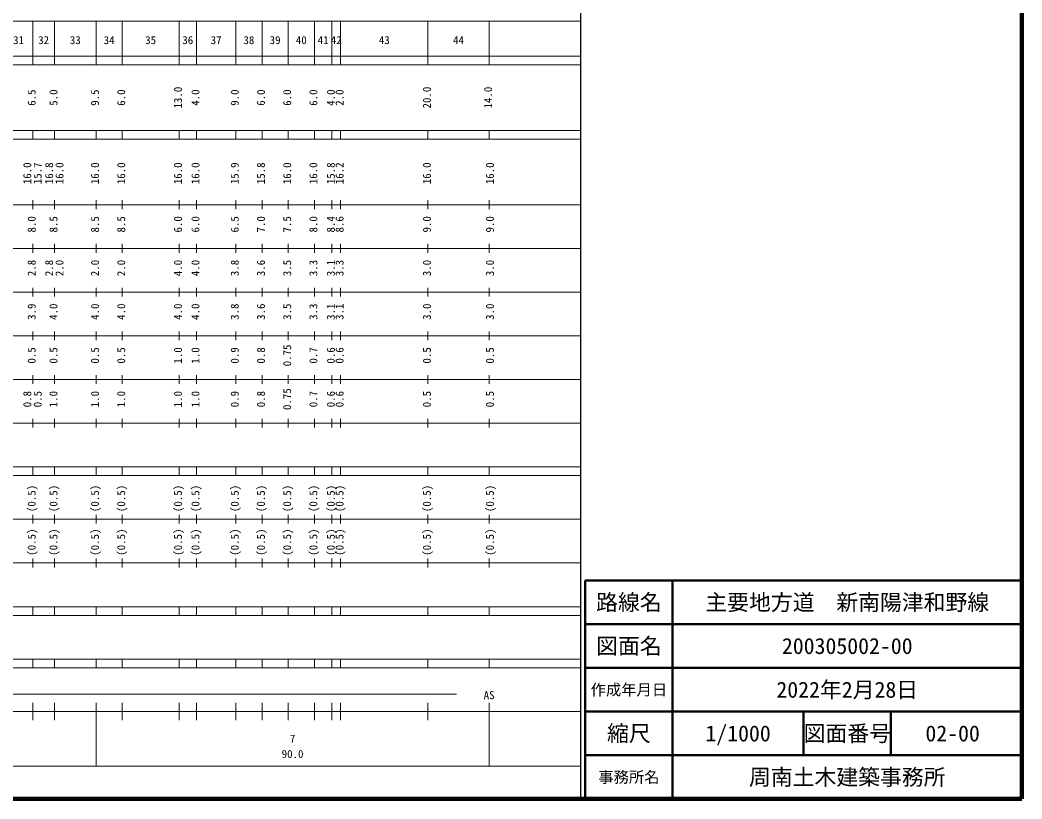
# Model space of a CAD drawing. Units: millimetres, scale not verified. Extents: x 40000 to 212862254, y 20000 to 40005403.
# Drawn here: x 450597 to 680000, y 20000 to 198249 of the extents above; entities that cross this region are included whole.
import ezdxf
from ezdxf.enums import TextEntityAlignment as Align

# ---------------------------------------------------------------- set-up
doc = ezdxf.new("R2010")
doc.units = ezdxf.units.MM
doc.header["$LTSCALE"] = 1000
for name, color, linetype, lineweight in [('M-TTL', 2, 'Continuous', 140), ('M-TTL-BAND', 7, 'Continuous', 13), ('M-TTL-FRAM', 2, 'Continuous', 50), ('M-TTL-LINE', 7, 'Continuous', 50), ('M-TTL-TXT', 7, 'Continuous', 13)]:
    doc.layers.add(name, color=color, linetype=linetype, lineweight=lineweight)
doc.styles.add('ＭＳ ゴシック', font='')
doc.styles.get('ＭＳ ゴシック').set_extended_font_data('MS Gothic')

msp = doc.modelspace()

# ---------------------------------------------------------------- linework, layer by layer
at = {"layer": 'M-TTL'}
for p, q in [((680000, 20000), (680000, 380000)), ((40000, 20000), (680000, 20000))]:
    msp.add_line(p, q, dxfattribs=at)
at = {"layer": 'M-TTL-BAND', "lineweight": 25}
msp.add_line((579000, 20000), (579000, 370000), dxfattribs=at)
at = {"layer": 'M-TTL-BAND'}
for p, q in [((68000, 198000), (579000, 198000)), ((453500, 188000), (453500, 198000)), ((458500, 188000), (458500, 198000)), ((468000, 188000), (468000, 198000)), ((474000, 188000), (474000, 198000)), ((487000, 188000), (487000, 198000)), ((491000, 188000), (491000, 198000)), ((500000, 188000), (500000, 198000)), ((506000, 188000), (506000, 198000)), ((512000, 188000), (512000, 198000)), ((518000, 188000), (518000, 198000)), ((522000, 188000), (522000, 198000)), ((524000, 188000), (524000, 198000)), ((544000, 188000), (544000, 198000)), ((558000, 188000), (558000, 198000)), ((558000, 188000), (558000, 198000)), ((558000, 188000), (558000, 198000)), ((558000, 188000), (558000, 198000)), ((558000, 188000), (558000, 198000)), ((558000, 188000), (558000, 198000)), ((558000, 188000), (558000, 198000)), ((558000, 188000), (558000, 198000)), ((558000, 188000), (558000, 198000)), ((40000, 190000), (579000, 190000)), ((40000, 188000), (579000, 188000)), ((40000, 173000), (579000, 173000)), ((453500, 171000), (453500, 173000)), ((458500, 171000), (458500, 173000)), ((468000, 171000), (468000, 173000)), ((474000, 171000), (474000, 173000)), ((487000, 171000), (487000, 173000)), ((491000, 171000), (491000, 173000)), ((500000, 171000), (500000, 173000)), ((506000, 171000), (506000, 173000)), ((512000, 171000), (512000, 173000)), ((518000, 171000), (518000, 173000)), ((522000, 171000), (522000, 173000)), ((524000, 171000), (524000, 173000)), ((544000, 171000), (544000, 173000)), ((558000, 171000), (558000, 173000)), ((558000, 171000), (558000, 173000)), ((558000, 171000), (558000, 173000)), ((558000, 171000), (558000, 173000)), ((558000, 171000), (558000, 173000)), ((558000, 171000), (558000, 173000)), ((558000, 171000), (558000, 173000)), ((558000, 171000), (558000, 173000)), ((558000, 171000), (558000, 173000)), ((40000, 171000), (579000, 171000)), ((40000, 156000), (579000, 156000)), ((453500, 155000), (453500, 157000)), ((458500, 155000), (458500, 157000)), ((468000, 155000), (468000, 157000)), ((474000, 155000), (474000, 157000)), ((487000, 155000), (487000, 157000)), ((491000, 155000), (491000, 157000)), ((500000, 155000), (500000, 157000)), ((506000, 155000), (506000, 157000)), ((512000, 155000), (512000, 157000)), ((518000, 155000), (518000, 157000)), ((522000, 155000), (522000, 157000)), ((524000, 155000), (524000, 157000)), ((544000, 155000), (544000, 157000)), ((558000, 155000), (558000, 157000)), ((558000, 155000), (558000, 157000)), ((558000, 155000), (558000, 157000)), ((558000, 155000), (558000, 157000)), ((558000, 155000), (558000, 157000)), ((558000, 155000), (558000, 157000)), ((558000, 155000), (558000, 157000)), ((558000, 155000), (558000, 157000)), ((558000, 155000), (558000, 157000)), ((453500, 145000), (453500, 147000)), ((458500, 145000), (458500, 147000)), ((468000, 145000), (468000, 147000)), ((474000, 145000), (474000, 147000)), ((487000, 145000), (487000, 147000)), ((491000, 145000), (491000, 147000)), ((500000, 145000), (500000, 147000)), ((506000, 145000), (506000, 147000)), ((512000, 145000), (512000, 147000)), ((518000, 145000), (518000, 147000)), ((522000, 145000), (522000, 147000)), ((524000, 145000), (524000, 147000)), ((544000, 145000), (544000, 147000)), ((558000, 145000), (558000, 147000)), ((558000, 145000), (558000, 147000)), ((558000, 145000), (558000, 147000)), ((558000, 145000), (558000, 147000)), ((558000, 145000), (558000, 147000)), ((558000, 145000), (558000, 147000)), ((558000, 145000), (558000, 147000)), ((558000, 145000), (558000, 147000)), ((558000, 145000), (558000, 147000)), ((46000, 146000), (579000, 146000)), ((52000, 136000), (579000, 136000)), ((453500, 135000), (453500, 137000)), ((458500, 135000), (458500, 137000)), ((468000, 135000), (468000, 137000)), ((474000, 135000), (474000, 137000)), ((487000, 135000), (487000, 137000)), ((491000, 135000), (491000, 137000)), ((500000, 135000), (500000, 137000)), ((506000, 135000), (506000, 137000)), ((512000, 135000), (512000, 137000)), ((518000, 135000), (518000, 137000)), ((522000, 135000), (522000, 137000)), ((524000, 135000), (524000, 137000)), ((544000, 135000), (544000, 137000)), ((558000, 135000), (558000, 137000)), ((558000, 135000), (558000, 137000)), ((558000, 135000), (558000, 137000)), ((558000, 135000), (558000, 137000)), ((558000, 135000), (558000, 137000)), ((558000, 135000), (558000, 137000)), ((558000, 135000), (558000, 137000)), ((558000, 135000), (558000, 137000)), ((558000, 135000), (558000, 137000)), ((453500, 125000), (453500, 127000)), ((458500, 125000), (458500, 127000)), ((468000, 125000), (468000, 127000)), ((474000, 125000), (474000, 127000)), ((487000, 125000), (487000, 127000)), ((491000, 125000), (491000, 127000)), ((500000, 125000), (500000, 127000)), ((506000, 125000), (506000, 127000)), ((512000, 125000), (512000, 127000)), ((518000, 125000), (518000, 127000)), ((522000, 125000), (522000, 127000)), ((524000, 125000), (524000, 127000)), ((544000, 125000), (544000, 127000)), ((558000, 125000), (558000, 127000)), ((558000, 125000), (558000, 127000)), ((558000, 125000), (558000, 127000)), ((558000, 125000), (558000, 127000)), ((558000, 125000), (558000, 127000)), ((558000, 125000), (558000, 127000)), ((558000, 125000), (558000, 127000)), ((558000, 125000), (558000, 127000)), ((558000, 125000), (558000, 127000)), ((46000, 126000), (579000, 126000)), ((453500, 115000), (453500, 117000)), ((458500, 115000), (458500, 117000)), ((468000, 115000), (468000, 117000)), ((474000, 115000), (474000, 117000)), ((487000, 115000), (487000, 117000)), ((491000, 115000), (491000, 117000)), ((500000, 115000), (500000, 117000)), ((506000, 115000), (506000, 117000)), ((512000, 115000), (512000, 117000)), ((518000, 115000), (518000, 117000)), ((522000, 115000), (522000, 117000)), ((524000, 115000), (524000, 117000)), ((544000, 115000), (544000, 117000)), ((558000, 115000), (558000, 117000)), ((558000, 115000), (558000, 117000)), ((558000, 115000), (558000, 117000)), ((558000, 115000), (558000, 117000)), ((558000, 115000), (558000, 117000)), ((558000, 115000), (558000, 117000)), ((558000, 115000), (558000, 117000)), ((558000, 115000), (558000, 117000)), ((558000, 115000), (558000, 117000)), ((52000, 116000), (579000, 116000)), ((46000, 106000), (579000, 106000)), ((453500, 105000), (453500, 107000)), ((458500, 105000), (458500, 107000)), ((468000, 105000), (468000, 107000)), ((474000, 105000), (474000, 107000)), ((487000, 105000), (487000, 107000)), ((491000, 105000), (491000, 107000)), ((500000, 105000), (500000, 107000)), ((506000, 105000), (506000, 107000)), ((512000, 105000), (512000, 107000)), ((518000, 105000), (518000, 107000)), ((522000, 105000), (522000, 107000)), ((524000, 105000), (524000, 107000)), ((544000, 105000), (544000, 107000)), ((558000, 105000), (558000, 107000)), ((558000, 105000), (558000, 107000)), ((558000, 105000), (558000, 107000)), ((558000, 105000), (558000, 107000)), ((558000, 105000), (558000, 107000)), ((558000, 105000), (558000, 107000)), ((558000, 105000), (558000, 107000)), ((558000, 105000), (558000, 107000)), ((558000, 105000), (558000, 107000)), ((40000, 96000), (579000, 96000)), ((453500, 94000), (453500, 96000)), ((458500, 94000), (458500, 96000)), ((468000, 94000), (468000, 96000)), ((474000, 94000), (474000, 96000)), ((487000, 94000), (487000, 96000)), ((491000, 94000), (491000, 96000)), ((500000, 94000), (500000, 96000)), ((506000, 94000), (506000, 96000)), ((512000, 94000), (512000, 96000)), ((518000, 94000), (518000, 96000)), ((522000, 94000), (522000, 96000)), ((524000, 94000), (524000, 96000)), ((544000, 94000), (544000, 96000)), ((558000, 94000), (558000, 96000)), ((558000, 94000), (558000, 96000)), ((558000, 94000), (558000, 96000)), ((558000, 94000), (558000, 96000)), ((558000, 94000), (558000, 96000)), ((558000, 94000), (558000, 96000)), ((558000, 94000), (558000, 96000)), ((558000, 94000), (558000, 96000)), ((558000, 94000), (558000, 96000)), ((40000, 94000), (579000, 94000)), ((453500, 83000), (453500, 85000)), ((458500, 83000), (458500, 85000)), ((468000, 83000), (468000, 85000)), ((474000, 83000), (474000, 85000)), ((487000, 83000), (487000, 85000)), ((491000, 83000), (491000, 85000)), ((500000, 83000), (500000, 85000)), ((506000, 83000), (506000, 85000)), ((512000, 83000), (512000, 85000)), ((518000, 83000), (518000, 85000)), ((522000, 83000), (522000, 85000)), ((524000, 83000), (524000, 85000)), ((544000, 83000), (544000, 85000)), ((558000, 83000), (558000, 85000)), ((558000, 83000), (558000, 85000)), ((558000, 83000), (558000, 85000)), ((558000, 83000), (558000, 85000)), ((558000, 83000), (558000, 85000)), ((558000, 83000), (558000, 85000)), ((558000, 83000), (558000, 85000)), ((558000, 83000), (558000, 85000)), ((558000, 83000), (558000, 85000)), ((49000, 84000), (579000, 84000)), ((40000, 74000), (579000, 74000)), ((453500, 73000), (453500, 75000)), ((458500, 73000), (458500, 75000)), ((468000, 73000), (468000, 75000)), ((474000, 73000), (474000, 75000)), ((487000, 73000), (487000, 75000)), ((491000, 73000), (491000, 75000)), ((500000, 73000), (500000, 75000)), ((506000, 73000), (506000, 75000)), ((512000, 73000), (512000, 75000)), ((518000, 73000), (518000, 75000)), ((522000, 73000), (522000, 75000)), ((524000, 73000), (524000, 75000)), ((544000, 73000), (544000, 75000)), ((558000, 73000), (558000, 75000)), ((558000, 73000), (558000, 75000)), ((558000, 73000), (558000, 75000)), ((558000, 73000), (558000, 75000)), ((558000, 73000), (558000, 75000)), ((558000, 73000), (558000, 75000)), ((558000, 73000), (558000, 75000)), ((558000, 73000), (558000, 75000)), ((558000, 73000), (558000, 75000)), ((40000, 64000), (579000, 64000)), ((40000, 62000), (579000, 62000)), ((453500, 62000), (453500, 64000)), ((458500, 62000), (458500, 64000)), ((468000, 62000), (468000, 64000)), ((474000, 62000), (474000, 64000)), ((487000, 62000), (487000, 64000)), ((491000, 62000), (491000, 64000)), ((500000, 62000), (500000, 64000)), ((506000, 62000), (506000, 64000)), ((512000, 62000), (512000, 64000)), ((518000, 62000), (518000, 64000)), ((522000, 62000), (522000, 64000)), ((524000, 62000), (524000, 64000)), ((544000, 62000), (544000, 64000)), ((558000, 62000), (558000, 64000)), ((558000, 62000), (558000, 64000)), ((558000, 62000), (558000, 64000)), ((558000, 62000), (558000, 64000)), ((558000, 62000), (558000, 64000)), ((558000, 62000), (558000, 64000)), ((558000, 62000), (558000, 64000)), ((558000, 62000), (558000, 64000)), ((558000, 62000), (558000, 64000)), ((40000, 52000), (579000, 52000)), ((453500, 50000), (453500, 52000)), ((458500, 50000), (458500, 52000)), ((468000, 50000), (468000, 52000)), ((474000, 50000), (474000, 52000)), ((487000, 50000), (487000, 52000)), ((491000, 50000), (491000, 52000)), ((500000, 50000), (500000, 52000)), ((506000, 50000), (506000, 52000)), ((512000, 50000), (512000, 52000)), ((518000, 50000), (518000, 52000)), ((522000, 50000), (522000, 52000)), ((524000, 50000), (524000, 52000)), ((544000, 50000), (544000, 52000)), ((558000, 50000), (558000, 52000)), ((558000, 50000), (558000, 52000)), ((558000, 50000), (558000, 52000)), ((558000, 50000), (558000, 52000)), ((558000, 50000), (558000, 52000)), ((558000, 50000), (558000, 52000)), ((558000, 50000), (558000, 52000)), ((558000, 50000), (558000, 52000)), ((558000, 50000), (558000, 52000)), ((40000, 50000), (579000, 50000)), ((71000, 44000), (550500, 44000)), ((453500, 38000), (453500, 42000)), ((458500, 38000), (458500, 42000)), ((468000, 27500), (468000, 42000)), ((474000, 38000), (474000, 42000)), ((487000, 38000), (487000, 42000)), ((491000, 38000), (491000, 42000)), ((500000, 38000), (500000, 42000)), ((506000, 38000), (506000, 42000)), ((512000, 38000), (512000, 42000)), ((518000, 38000), (518000, 42000)), ((522000, 38000), (522000, 42000)), ((524000, 38000), (524000, 42000)), ((544000, 38000), (544000, 42000)), ((558000, 38000), (558000, 42000)), ((558000, 38000), (558000, 42000)), ((558000, 38000), (558000, 42000)), ((558000, 27500), (558000, 42000)), ((558000, 27500), (558000, 42000)), ((558000, 38000), (558000, 42000)), ((558000, 38000), (558000, 42000)), ((558000, 38000), (558000, 42000)), ((558000, 38000), (558000, 42000)), ((40000, 40000), (579000, 40000)), ((68000, 27500), (579000, 27500))]:
    msp.add_line(p, q, dxfattribs=at)
at = {"layer": 'M-TTL-FRAM'}
for p, q in [((680000, 70000), (580000, 70000)), ((580000, 70000), (580000, 20000))]:
    msp.add_line(p, q, dxfattribs=at)
at = {"layer": 'M-TTL-LINE'}
for p, q in [((600000, 70000), (600000, 20000)), ((680000, 60000), (580000, 60000)), ((680000, 50000), (580000, 50000)), ((680000, 40000), (580000, 40000)), ((630000, 40000), (630000, 30000)), ((650000, 40000), (650000, 30000)), ((680000, 30000), (580000, 30000))]:
    msp.add_line(p, q, dxfattribs=at)

# ---------------------------------------------------------------- texts
at = {"layer": 'M-TTL-BAND', "style": 'ＭＳ ゴシック'}
for s, p in [('31', (450250, 193655)), ('32', (456000, 193655)), ('33', (463250, 193655)), ('34', (471000, 193655)), ('35', (480500, 193655)), ('36', (489000, 193655)), ('37', (495500, 193655)), ('38', (503000, 193655)), ('39', (509000, 193655)), ('40', (515000, 193655)), ('41', (520000, 193655)), ('42', (523000, 193655)), ('43', (534000, 193655)), ('44', (551000, 193655)), ('AS', (558000, 43750)), ('7', (513000, 33773)), ('90.0', (513000, 30283))]:
    msp.add_text(s, height=1833, dxfattribs=at).set_placement(p, align=Align.MIDDLE_CENTER)
for s, p in [('6.5', (453250, 180500)), ('5.0', (458250, 180500)), ('9.5', (467750, 180500)), ('6.0', (473750, 180500)), ('13.0', (486750, 180500)), ('4.0', (490750, 180500)), ('9.0', (499750, 180500)), ('6.0', (505750, 180500)), ('6.0', (511750, 180500)), ('6.0', (517750, 180500)), ('4.0', (521750, 180500)), ('2.0', (523750, 180500)), ('20.0', (543750, 180500)), ('14.0', (557750, 180500)), ('16.0', (452250, 163174)), ('15.7', (454620, 163174)), ('16.8', (457250, 163174)), ('16.0', (459620, 163174)), ('16.0', (467750, 163174)), ('16.0', (473750, 163174)), ('16.0', (486750, 163174)), ('16.0', (490750, 163174)), ('15.9', (499750, 163174)), ('15.8', (505750, 163174)), ('16.0', (511750, 163174)), ('16.0', (517750, 163174)), ('15.8', (521750, 163174)), ('16.2', (523750, 163174)), ('16.0', (543750, 163174)), ('16.0', (558178, 163174)), ('8.0', (453250, 151500)), ('8.5', (458250, 151500)), ('8.5', (467750, 151500)), ('8.5', (473750, 151500)), ('6.0', (486750, 151500)), ('6.0', (490750, 151500)), ('6.5', (499750, 151500)), ('7.0', (505750, 151500)), ('7.5', (511750, 151500)), ('8.0', (517750, 151500)), ('8.4', (521750, 151500)), ('8.6', (523750, 151500)), ('9.0', (543750, 151500)), ('9.0', (558178, 151500)), ('2.8', (453250, 141500)), ('2.8', (457250, 141500)), ('2.0', (459620, 141500)), ('2.0', (467750, 141500)), ('2.0', (473750, 141500)), ('4.0', (486750, 141500)), ('4.0', (490750, 141500)), ('3.8', (499750, 141500)), ('3.6', (505750, 141500)), ('3.5', (511750, 141500)), ('3.3', (517750, 141500)), ('3.1', (521750, 141500)), ('3.3', (523750, 141500)), ('3.0', (543750, 141500)), ('3.0', (558178, 141500)), ('3.9', (453250, 131500)), ('4.0', (458250, 131500)), ('4.0', (467750, 131500)), ('4.0', (473750, 131500)), ('4.0', (486750, 131500)), ('4.0', (490750, 131500)), ('3.8', (499750, 131500)), ('3.6', (505750, 131500)), ('3.5', (511750, 131500)), ('3.3', (517750, 131500)), ('3.1', (521750, 131500)), ('3.1', (523750, 131500)), ('3.0', (543750, 131500)), ('3.0', (558178, 131500)), ('0.5', (453250, 121500)), ('0.5', (458250, 121500)), ('0.5', (467750, 121500)), ('0.5', (473750, 121500)), ('1.0', (486750, 121500)), ('1.0', (490750, 121500)), ('0.9', (499750, 121500)), ('0.8', (505750, 121500)), ('0.75', (511750, 121500)), ('0.7', (517750, 121500)), ('0.6', (521750, 121500)), ('0.6', (523750, 121500)), ('0.5', (543750, 121500)), ('0.5', (558178, 121500)), ('0.8', (452250, 111500)), ('0.5', (454620, 111500)), ('1.0', (458250, 111500)), ('1.0', (467750, 111500)), ('1.0', (473750, 111500)), ('1.0', (486750, 111500)), ('1.0', (490750, 111500)), ('0.9', (499750, 111500)), ('0.8', (505750, 111500)), ('0.75', (511750, 111500)), ('0.7', (517750, 111500)), ('0.6', (521750, 111500)), ('0.6', (523750, 111500)), ('0.5', (543750, 111500)), ('0.5', (558178, 111500)), ('(0.5)', (453250, 88764)), ('(0.5)', (458250, 88764)), ('(0.5)', (467750, 88764)), ('(0.5)', (473750, 88764)), ('(0.5)', (486750, 88764)), ('(0.5)', (490750, 88764)), ('(0.5)', (499750, 88764)), ('(0.5)', (505750, 88764)), ('(0.5)', (511750, 88764)), ('(0.5)', (517750, 88764)), ('(0.5)', (521750, 88764)), ('(0.5)', (523750, 88764)), ('(0.5)', (543750, 88764)), ('(0.5)', (558178, 88764)), ('(0.5)', (453250, 78764)), ('(0.5)', (458250, 78764)), ('(0.5)', (467750, 78764)), ('(0.5)', (473750, 78764)), ('(0.5)', (486750, 78764)), ('(0.5)', (490750, 78764)), ('(0.5)', (499750, 78764)), ('(0.5)', (505750, 78764)), ('(0.5)', (511750, 78764)), ('(0.5)', (517750, 78764)), ('(0.5)', (521750, 78764)), ('(0.5)', (523750, 78764)), ('(0.5)', (543750, 78764)), ('(0.5)', (558178, 78764))]:
    msp.add_text(s, height=1833, rotation=90, dxfattribs=at).set_placement(p, align=Align.MIDDLE_CENTER)
at = {"layer": 'M-TTL-TXT', "style": 'ＭＳ ゴシック'}
for s, height, p in [('路線名', 3666, (590000, 65000)), ('路線名', 3666, (590000, 65000)), ('主要地方道\u3000新南陽津和野線', 3666, (640000, 65000)), ('図面名', 3666, (590000, 55000)), ('図面名', 3666, (590000, 55000)), ('200305002-00', 3666, (640000, 55000)), ('作成年月日', 2566, (590000, 45000)), ('作成年月日', 2566, (590000, 45000)), ('2022年2月28日', 3666, (640000, 45000)), ('縮尺', 3666, (590000, 35000)), ('縮尺', 3666, (590000, 35000)), ('1/1000', 3666, (615000, 35000)), ('図面番号', 3666, (640000, 35000)), ('図面番号', 3666, (640000, 35000)), ('02-00', 3666, (664125, 35000)), ('事務所名', 2566, (590000, 25000)), ('事務所名', 2566, (590000, 25000)), ('周南土木建築事務所', 3666, (640000, 25000))]:
    msp.add_text(s, height=height, dxfattribs=at).set_placement(p, align=Align.MIDDLE_CENTER)

doc.saveas('drawing.dxf')
